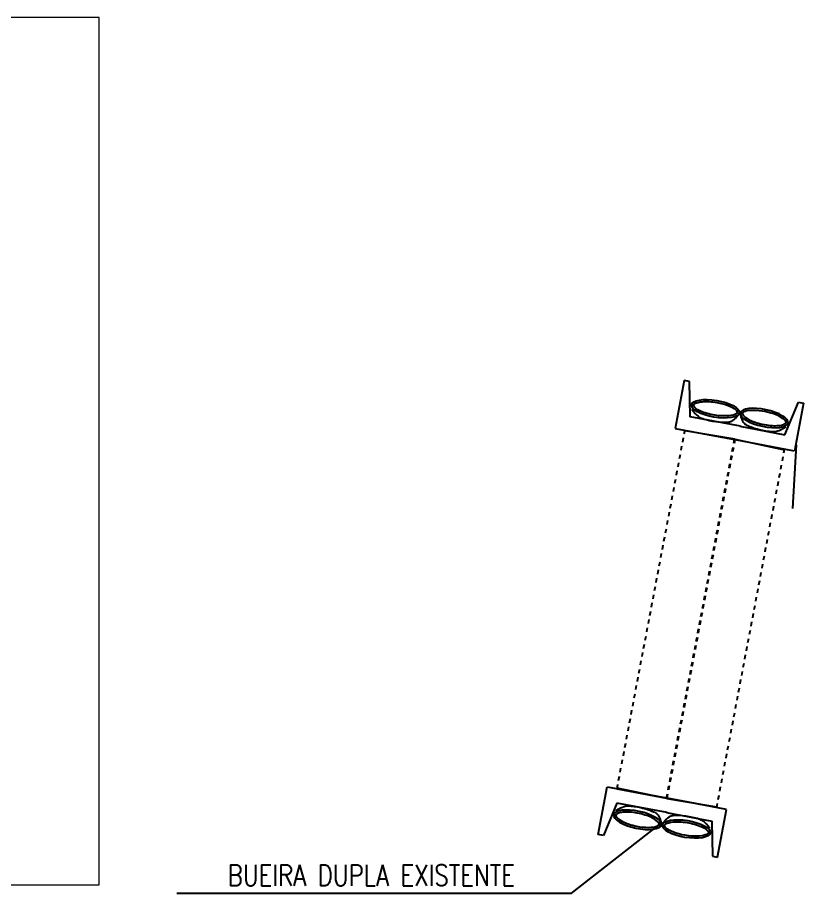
# Model space of a CAD drawing. Header units: feet. Extents: x 203667 to 205527, y 9204857 to 9205156.
# Drawn here: x 204262.32 to 204281.04, y 9205135.28 to 9205156.13 of the extents above; entities that cross this region are included whole.
import ezdxf
from ezdxf.enums import TextEntityAlignment as Align

# ---------------------------------------------------------------- set-up
doc = ezdxf.new("R2010")
doc.units = ezdxf.units.FT
doc.header["$LTSCALE"] = 0.3
doc.header["$MEASUREMENT"] = 0
doc.linetypes.add('DASHED2', pattern=[0.375, 0.25, -0.125])
for name, color, linetype in [('CALÇADA', 3, 'Continuous'), ('Calçada Projetada', 20, 'Continuous'), ('PS_PONTOS_IDENTIFICACAO_LIN', 7, 'Continuous'), ('PS_PONTOS_IDENTIFICACAO_TXT', 7, 'Continuous')]:
    doc.layers.add(name, color=color, linetype=linetype)
doc.layers.add('Conal - cotas', color=7, linetype='Continuous', lineweight=25)
doc.layers.add('DRENAGEM a executar', color=242, linetype='Continuous', lineweight=30)
doc.styles.add('ROMANS', font='romans', dxfattribs={"height": 0.2})

# ---------------------------------------------------------------- blocks, each defined once
blk = doc.blocks.new('A$C5D4F0289')
at = {"linetype": 'ByBlock'}
for p, q in [((1.156, 2.653), (1.156, 1.453)), ((1.156, 0.238), (1.156, 1.438))]:
    blk.add_line(p, q, dxfattribs=at)
at = {"layer": 'CALÇADA'}
for p, q in [((0, 2.765), (0, 2.891)), ((0, 2.891), (1.159, 2.891)), ((0.819, 2.595), (0, 2.765)), ((1.159, 2.891), (1.159, 1.453)), ((11, 2.891), (9.841, 2.891)), ((9.841, 2.891), (9.841, 1.453)), ((10.181, 2.595), (11, 2.765)), ((11, 2.765), (11, 2.891)), ((0.819, 1.374), (0.819, 2.595)), ((10.181, 1.374), (10.181, 2.595)), ((0.819, 1.388), (0.819, 0.295)), ((1.159, 0), (1.159, 1.438)), ((9.841, 0), (9.841, 1.438)), ((10.181, 1.388), (10.181, 0.295)), ((0.819, 0.295), (0, 0.125)), ((10.181, 0.295), (11, 0.125)), ((0, 0.125), (0, 0)), ((0, 0), (1.159, 0)), ((11, 0), (9.841, 0)), ((11, 0.125), (11, 0))]:
    blk.add_line(p, q, dxfattribs=at)
at = {"layer": 'Conal - cotas', "color": 5}
for p, q in [((1.145, 1.445), (1.173, 2.653)), ((9.855, 1.445), (9.827, 2.653)), ((1.145, 1.445), (1.173, 0.238)), ((9.855, 1.445), (9.827, 0.238))]:
    blk.add_line(p, q, dxfattribs=at)
at = {"layer": 'Conal - cotas', "color": 5, "linetype": 'DASHED2'}
for p, q in [((1.156, 2.653), (9.844, 2.653)), ((1.156, 1.453), (9.844, 1.453)), ((1.156, 1.438), (9.844, 1.438)), ((1.156, 0.238), (9.844, 0.238))]:
    blk.add_line(p, q, dxfattribs=at)
at = {"layer": 'Conal - cotas', "color": 5, "extrusion": (0, 0, -1)}
for centre, major_axis in [((0.521, 2.038), (-0.013, -0.579)), ((10.479, 0.853), (0.013, 0.579))]:
    blk.add_ellipse(centre, major_axis=major_axis, ratio=0.348611, dxfattribs=at)
at = {"layer": 'Conal - cotas', "color": 5}
for centre, major_axis in [((10.479, 2.038), (0.013, -0.579)), ((0.521, 0.853), (-0.013, 0.579))]:
    blk.add_ellipse(centre, major_axis=major_axis, ratio=0.348611, dxfattribs=at)
for points, knots in [([(0.509, 1.508), (0.504, 1.508), (0.497, 1.509), (0.477, 1.525), (0.464, 1.54), (0.427, 1.604), (0.404, 1.672), (0.374, 1.836), (0.366, 1.933), (0.369, 2.156), (0.387, 2.282), (0.434, 2.445), (0.459, 2.498), (0.497, 2.551), (0.512, 2.562), (0.531, 2.57), (0.534, 2.57), (0.552, 2.562), (0.565, 2.552), (0.594, 2.51), (0.609, 2.48), (0.651, 2.361), (0.67, 2.243), (0.677, 1.994), (0.666, 1.863), (0.623, 1.672), (0.596, 1.603), (0.553, 1.535), (0.537, 1.519), (0.518, 1.508), (0.513, 1.508), (0.509, 1.508)], [0, 0, 0, 0, 0.258164, 0.258164, 0.516328, 0.516328, 1.032787, 1.032787, 1.549246, 1.549246, 2.222363, 2.222363, 2.677575, 2.677575, 2.980939, 2.980939, 3.284302, 3.284302, 3.587666, 3.587666, 3.89103, 3.89103, 4.563254, 4.563254, 5.235478, 5.235478, 5.759275, 5.759275, 6.075575, 6.075575, 6.283185, 6.283185, 6.283185, 6.283185]), ([(0.636, 2.586), (0.78, 2.436), (0.796, 2.365), (0.821, 2.188), (0.824, 2.077), (0.812, 1.862), (0.796, 1.758), (0.754, 1.607), (0.733, 1.553), (0.527, 1.461)], [3.876326, 3.876326, 3.876326, 3.876326, 4.28402, 4.28402, 4.812775, 4.812775, 5.341477, 5.341477, 5.695684, 5.695684, 5.695684, 5.695684]), ([(10.364, 2.586), (10.22, 2.436), (10.204, 2.365), (10.179, 2.188), (10.176, 2.077), (10.188, 1.862), (10.204, 1.758), (10.246, 1.607), (10.267, 1.553), (10.473, 1.461)], [3.876326, 3.876326, 3.876326, 3.876326, 4.28402, 4.28402, 4.812775, 4.812775, 5.341477, 5.341477, 5.695684, 5.695684, 5.695684, 5.695684]), ([(10.491, 1.508), (10.496, 1.508), (10.503, 1.509), (10.523, 1.525), (10.536, 1.54), (10.573, 1.604), (10.596, 1.672), (10.626, 1.836), (10.634, 1.933), (10.631, 2.156), (10.613, 2.282), (10.566, 2.445), (10.541, 2.498), (10.503, 2.551), (10.488, 2.562), (10.469, 2.57), (10.466, 2.57), (10.448, 2.562), (10.435, 2.552), (10.406, 2.51), (10.391, 2.48), (10.349, 2.361), (10.33, 2.243), (10.323, 1.994), (10.334, 1.863), (10.377, 1.672), (10.404, 1.603), (10.447, 1.535), (10.463, 1.519), (10.482, 1.508), (10.487, 1.508), (10.491, 1.508)], [0, 0, 0, 0, 0.258164, 0.258164, 0.516328, 0.516328, 1.032787, 1.032787, 1.549246, 1.549246, 2.222363, 2.222363, 2.677575, 2.677575, 2.980939, 2.980939, 3.284302, 3.284302, 3.587666, 3.587666, 3.89103, 3.89103, 4.563254, 4.563254, 5.235478, 5.235478, 5.759275, 5.759275, 6.075575, 6.075575, 6.283185, 6.283185, 6.283185, 6.283185]), ([(0.509, 1.383), (0.504, 1.383), (0.497, 1.381), (0.477, 1.365), (0.464, 1.351), (0.427, 1.287), (0.404, 1.219), (0.374, 1.054), (0.366, 0.958), (0.369, 0.735), (0.387, 0.608), (0.434, 0.445), (0.459, 0.393), (0.497, 0.34), (0.512, 0.329), (0.531, 0.321), (0.534, 0.321), (0.552, 0.328), (0.565, 0.339), (0.594, 0.38), (0.609, 0.41), (0.651, 0.53), (0.67, 0.648), (0.677, 0.897), (0.666, 1.028), (0.623, 1.219), (0.596, 1.288), (0.553, 1.356), (0.537, 1.372), (0.518, 1.382), (0.513, 1.383), (0.509, 1.383)], [0, 0, 0, 0, 0.258164, 0.258164, 0.516328, 0.516328, 1.032787, 1.032787, 1.549246, 1.549246, 2.222363, 2.222363, 2.677575, 2.677575, 2.980939, 2.980939, 3.284302, 3.284302, 3.587666, 3.587666, 3.89103, 3.89103, 4.563254, 4.563254, 5.235478, 5.235478, 5.759275, 5.759275, 6.075575, 6.075575, 6.283185, 6.283185, 6.283185, 6.283185]), ([(0.636, 0.304), (0.78, 0.454), (0.796, 0.526), (0.821, 0.703), (0.824, 0.813), (0.812, 1.028), (0.796, 1.133), (0.754, 1.284), (0.733, 1.338), (0.527, 1.43)], [3.876326, 3.876326, 3.876326, 3.876326, 4.28402, 4.28402, 4.812775, 4.812775, 5.341477, 5.341477, 5.695684, 5.695684, 5.695684, 5.695684]), ([(10.364, 0.304), (10.22, 0.454), (10.204, 0.526), (10.179, 0.703), (10.176, 0.813), (10.188, 1.028), (10.204, 1.133), (10.246, 1.284), (10.267, 1.338), (10.473, 1.43)], [3.876326, 3.876326, 3.876326, 3.876326, 4.28402, 4.28402, 4.812775, 4.812775, 5.341477, 5.341477, 5.695684, 5.695684, 5.695684, 5.695684]), ([(10.491, 1.383), (10.496, 1.383), (10.503, 1.381), (10.523, 1.365), (10.536, 1.351), (10.573, 1.287), (10.596, 1.219), (10.626, 1.054), (10.634, 0.958), (10.631, 0.735), (10.613, 0.608), (10.566, 0.445), (10.541, 0.393), (10.503, 0.34), (10.488, 0.329), (10.469, 0.321), (10.466, 0.321), (10.448, 0.328), (10.435, 0.339), (10.406, 0.38), (10.391, 0.41), (10.349, 0.53), (10.33, 0.648), (10.323, 0.897), (10.334, 1.028), (10.377, 1.219), (10.404, 1.288), (10.447, 1.356), (10.463, 1.372), (10.482, 1.382), (10.487, 1.383), (10.491, 1.383)], [0, 0, 0, 0, 0.258164, 0.258164, 0.516328, 0.516328, 1.032787, 1.032787, 1.549246, 1.549246, 2.222363, 2.222363, 2.677575, 2.677575, 2.980939, 2.980939, 3.284302, 3.284302, 3.587666, 3.587666, 3.89103, 3.89103, 4.563254, 4.563254, 5.235478, 5.235478, 5.759275, 5.759275, 6.075575, 6.075575, 6.283185, 6.283185, 6.283185, 6.283185])]:
    blk.add_open_spline(points, degree=3, knots=knots, dxfattribs=at)

msp = doc.modelspace()

# ---------------------------------------------------------------- linework, layer by layer
at = {"layer": 'Calçada Projetada'}
msp.add_line((204280.868, 9205145.963), (204280.777, 9205144.448), dxfattribs=at)
at = {"layer": 'DRENAGEM a executar', "color": 7, "lineweight": 20}
msp.add_lwpolyline([(204236.119, 9205135.489), (204264.264, 9205135.489), (204264.264, 9205156.134), (204236.119, 9205156.134)], close=True, dxfattribs=at)
at = {"layer": 'PS_PONTOS_IDENTIFICACAO_LIN', "linetype": 'Continuous', "lineweight": 25}
msp.add_lwpolyline([(204277.605, 9205136.926), (204275.501, 9205135.281), (204266.116, 9205135.281)], dxfattribs=at)

# ---------------------------------------------------------------- block references
at = {"layer": 'CALÇADA', "rotation": 79.2678385790394}
msp.add_blockref('A$C5D4F0289', (204278.992, 9205136.145), dxfattribs=at)

# ---------------------------------------------------------------- texts
at = {"layer": 'PS_PONTOS_IDENTIFICACAO_TXT', "linetype": 'ByBlock', "lineweight": 25, "style": 'ROMANS', "width": 0.8}
msp.add_text('BUEIRA DUPLA EXISTENTE', height=0.5, dxfattribs=at).set_placement((204270.747, 9205135.461), align=Align.CENTER)

doc.saveas('drawing.dxf')
